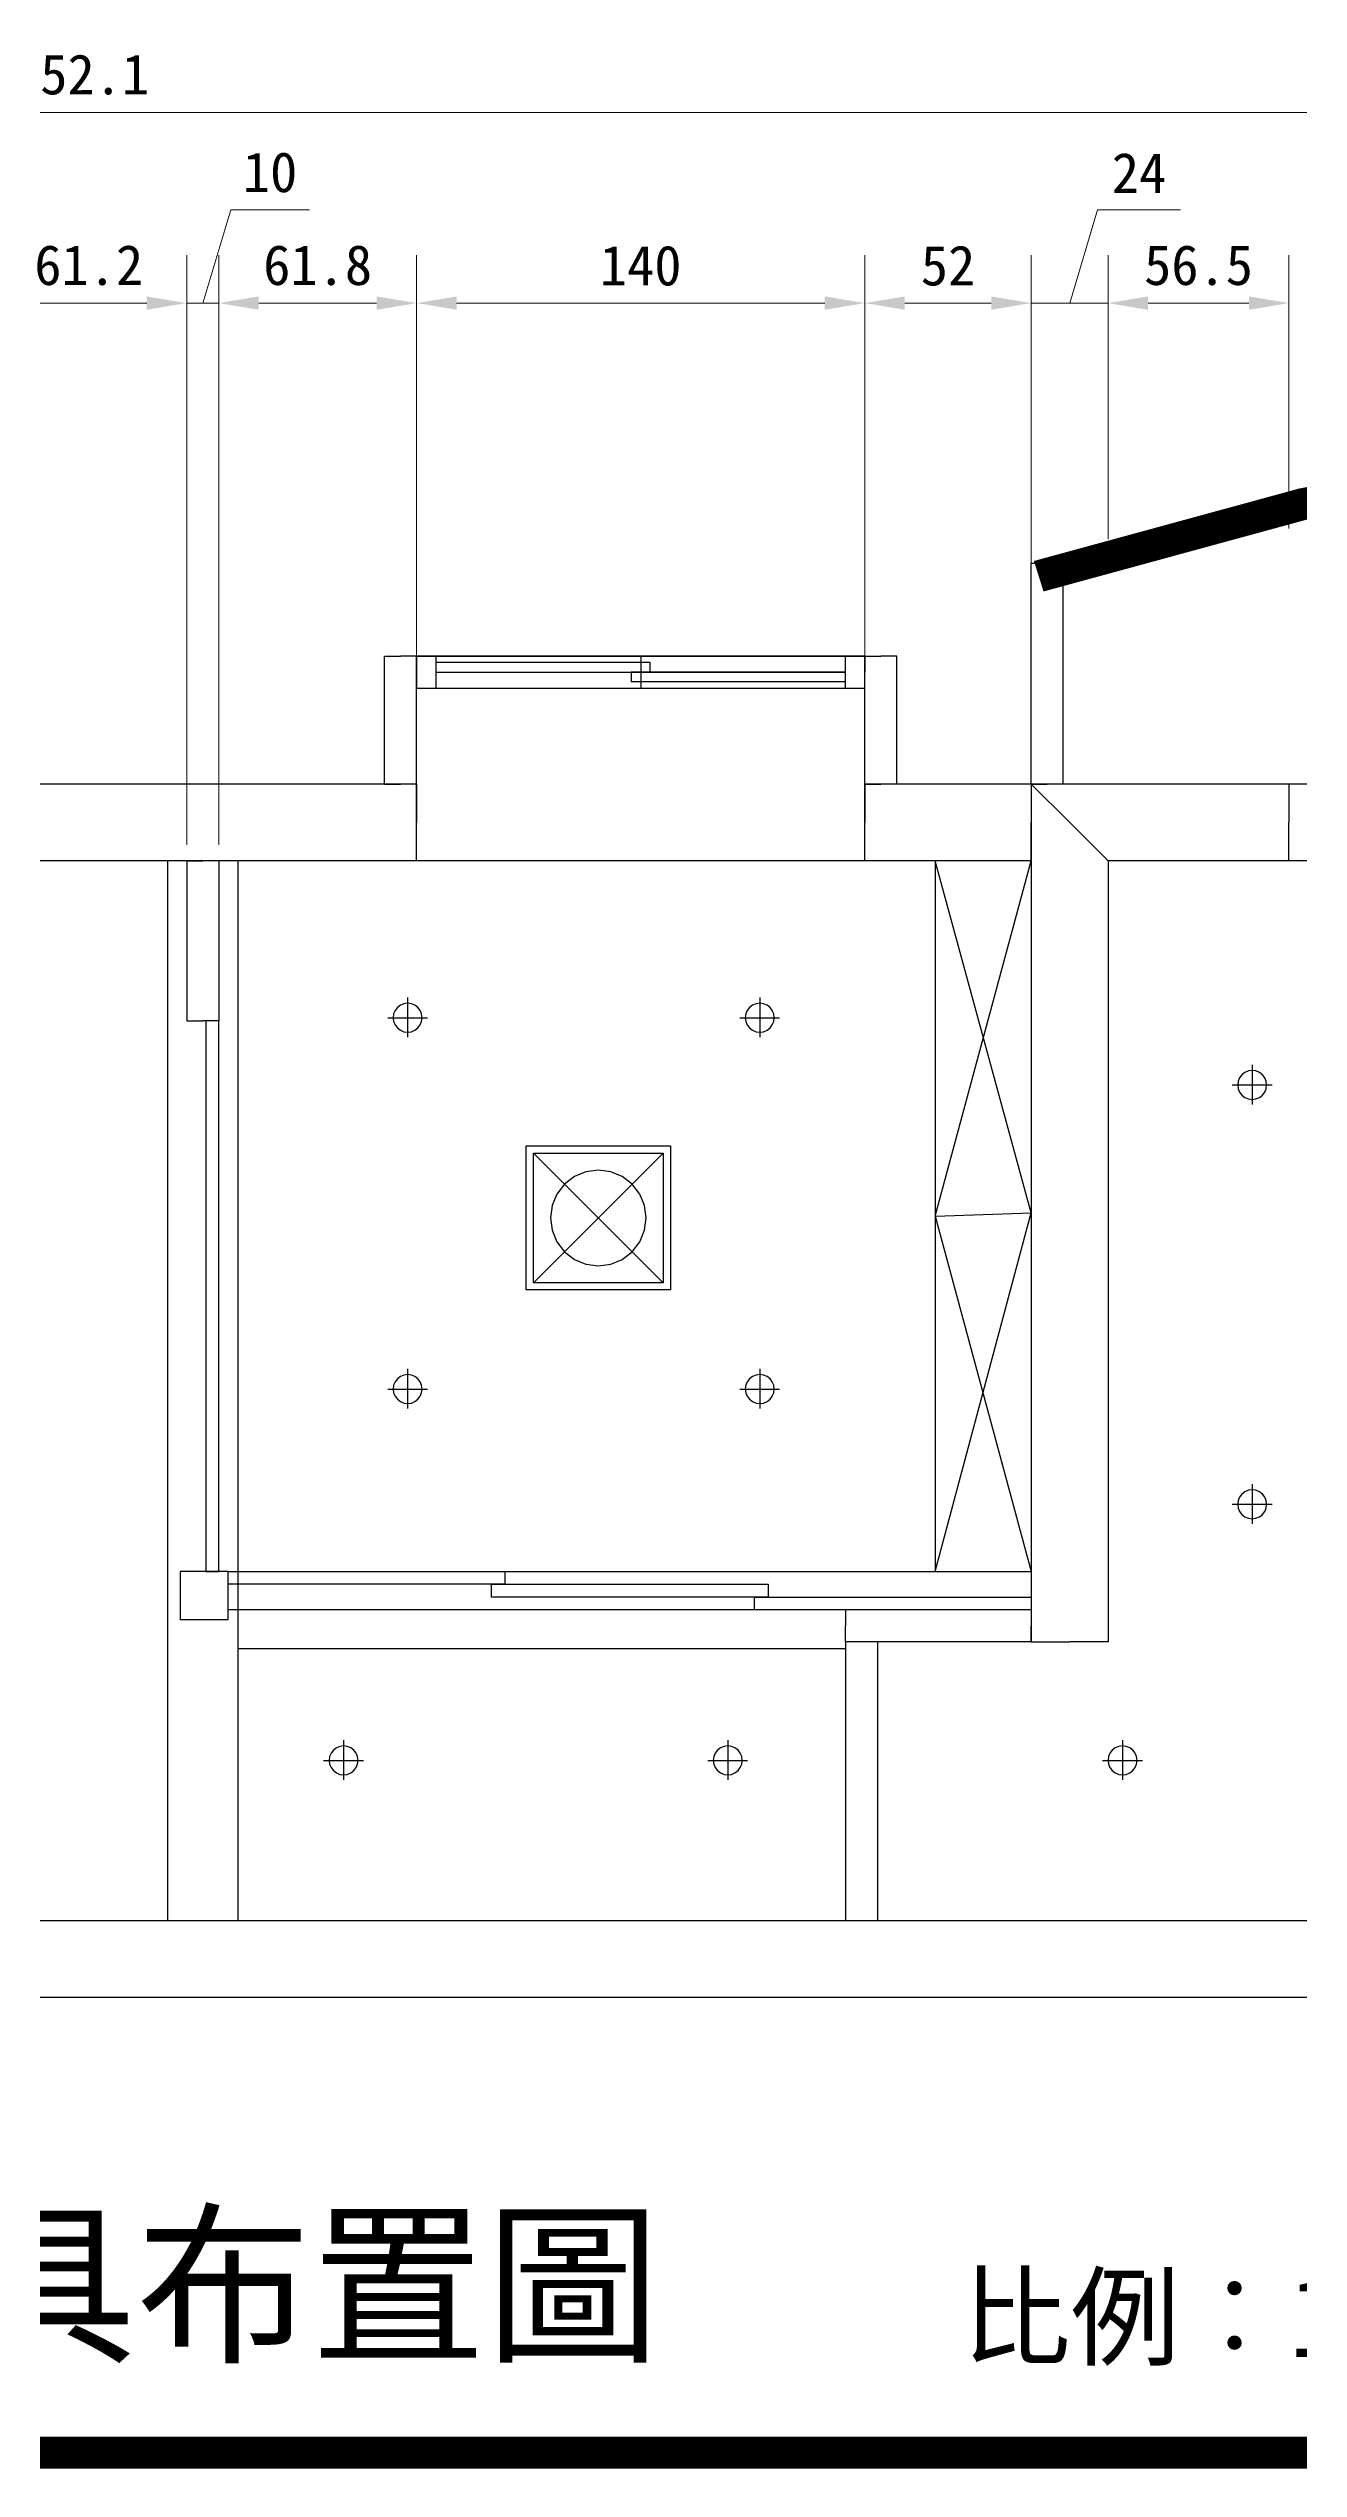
# Model space of a CAD drawing. Header units: centimetres. Extents: x 1534 to 3599, y 2480 to 3236.
# Drawn here: x 2300 to 2690, y 2480 to 3236 of the extents above; entities that cross this region are included whole.
import ezdxf

# ---------------------------------------------------------------- set-up
doc = ezdxf.new("R2010")
doc.units = ezdxf.units.CM
doc.header["$PDMODE"] = 35
for name, color, linetype in [('傢俱', 7, 'Continuous'), ('墻體', 7, 'Continuous'), ('尺寸線', 7, 'Continuous'), ('文字', 7, 'Continuous'), ('門窗', 7, 'Continuous')]:
    doc.layers.add(name, color=color, linetype=linetype)
doc.styles.get("Standard").update_dxf_attribs({"font": 'arial.ttf'})
doc.styles.add('文2.5', font='', dxfattribs={"height": 2.5})
doc.styles.add('文5', font='', dxfattribs={"height": 5})
doc.styles.get('文2.5').set_extended_font_data('DFKai-SB')
doc.styles.get('文5').set_extended_font_data('DFKai-SB')
doc.dimstyles.new('DIM2.5', dxfattribs={"dimtxt": 2.5, "dimasz": 2.5, "dimexe": 3, "dimexo": 1, "dimgap": 1, "dimtad": 1, "dimdec": 1, "dimdsep": 46, "dimtxsty": '文2.5', "dimcen": 2.5, "dimadec": 0, "dimazin": 0, "dimtfac": 1, "dimtdec": 1, "dimtmove": 0, "dimatfit": 3, "dimfxl": 1, "dimlwd": 15, "dimlwe": 15, "dimarcsym": 0})

# ---------------------------------------------------------------- blocks, each defined once
blk = doc.blocks.new('*D19')
at = {"layer": 'Defpoints', "color": 0, "transparency": 16777216}
for p in [(2342.92, 3156.53), (2281.72, 2982.29), (2342.92, 2982.29)]:
    blk.add_point(p, dxfattribs=at)
at = {"layer": '尺寸線', "color": 0, "linetype": 'Continuous', "lineweight": 15, "transparency": 16777216}
for p, q in [((2281.72, 2987.29), (2281.72, 3171.53)), ((2342.92, 2987.29), (2342.92, 3171.53)), ((2294.22, 3156.53), (2330.42, 3156.53))]:
    blk.add_line(p, q, dxfattribs=at)
at = {"layer": '尺寸線', "color": 0, "transparency": 16777216}
for points in [[(2294.22, 3158.62), (2294.22, 3154.45), (2281.72, 3156.53)], [(2330.42, 3158.62), (2330.42, 3154.45), (2342.92, 3156.53)]]:
    blk.add_solid(points, dxfattribs=at)
at = {"layer": '尺寸線', "color": 0, "transparency": 16777216, "insert": (2312.32, 3168.34), "char_height": 12.5, "attachment_point": 5, "style": '文2.5'}
blk.add_mtext('61.2', dxfattribs=at)
blk = doc.blocks.new('*D20')
at = {"layer": 'Defpoints', "color": 0, "transparency": 16777216}
for p in [(2352.92, 3156.53), (2342.92, 2982.29), (2352.92, 2982.29)]:
    blk.add_point(p, dxfattribs=at)
at = {"layer": '尺寸線', "color": 0, "linetype": 'Continuous', "lineweight": 15, "transparency": 16777216}
for p, q in [((2347.92, 3156.53), (2356.67, 3185.7)), ((2356.67, 3185.7), (2381.24, 3185.7)), ((2342.92, 2987.29), (2342.92, 3171.53)), ((2352.92, 2987.29), (2352.92, 3171.53)), ((2330.42, 3156.53), (2317.92, 3156.53)), ((2342.92, 3156.53), (2352.92, 3156.53)), ((2342.92, 3156.53), (2352.92, 3156.53)), ((2365.42, 3156.53), (2377.92, 3156.53))]:
    blk.add_line(p, q, dxfattribs=at)
at = {"layer": '尺寸線', "color": 0, "transparency": 16777216}
for points in [[(2330.42, 3158.62), (2330.42, 3154.45), (2342.92, 3156.53)], [(2365.42, 3158.62), (2365.42, 3154.45), (2352.92, 3156.53)]]:
    blk.add_solid(points, dxfattribs=at)
at = {"layer": '尺寸線', "color": 0, "transparency": 16777216, "insert": (2368.96, 3197.36), "char_height": 12.5, "attachment_point": 5, "style": '文2.5'}
blk.add_mtext('10', dxfattribs=at)
blk = doc.blocks.new('*D21')
at = {"layer": 'Defpoints', "color": 0, "transparency": 16777216}
for p in [(2414.72, 3156.53), (2352.92, 2982.29), (2414.72, 2982.29)]:
    blk.add_point(p, dxfattribs=at)
at = {"layer": '尺寸線', "color": 0, "linetype": 'Continuous', "lineweight": 15, "transparency": 16777216}
for p, q in [((2352.92, 2987.29), (2352.92, 3171.53)), ((2414.72, 2987.29), (2414.72, 3171.53)), ((2365.42, 3156.53), (2402.22, 3156.53))]:
    blk.add_line(p, q, dxfattribs=at)
at = {"layer": '尺寸線', "color": 0, "transparency": 16777216}
for points in [[(2365.42, 3158.62), (2365.42, 3154.45), (2352.92, 3156.53)], [(2402.22, 3158.62), (2402.22, 3154.45), (2414.72, 3156.53)]]:
    blk.add_solid(points, dxfattribs=at)
at = {"layer": '尺寸線', "color": 0, "transparency": 16777216, "insert": (2383.82, 3168.34), "char_height": 12.5, "attachment_point": 5, "style": '文2.5'}
blk.add_mtext('61.8', dxfattribs=at)
blk = doc.blocks.new('*D22')
at = {"layer": 'Defpoints', "color": 0, "transparency": 16777216}
for p in [(2554.72, 3156.53), (2414.72, 2982.29), (2554.72, 2982.29)]:
    blk.add_point(p, dxfattribs=at)
at = {"layer": '尺寸線', "color": 0, "linetype": 'Continuous', "lineweight": 15, "transparency": 16777216}
for p, q in [((2414.72, 2987.29), (2414.72, 3171.53)), ((2554.72, 2987.29), (2554.72, 3171.53)), ((2427.22, 3156.53), (2542.22, 3156.53))]:
    blk.add_line(p, q, dxfattribs=at)
at = {"layer": '尺寸線', "color": 0, "transparency": 16777216}
for points in [[(2427.22, 3158.62), (2427.22, 3154.45), (2414.72, 3156.53)], [(2542.22, 3158.62), (2542.22, 3154.45), (2554.72, 3156.53)]]:
    blk.add_solid(points, dxfattribs=at)
at = {"layer": '尺寸線', "color": 0, "transparency": 16777216, "insert": (2484.72, 3168.2), "char_height": 12.5, "attachment_point": 5, "style": '文2.5'}
blk.add_mtext('140', dxfattribs=at)
blk = doc.blocks.new('*D23')
at = {"layer": 'Defpoints', "color": 0, "transparency": 16777216}
for p in [(2606.72, 3156.53), (2554.72, 2982.29), (2606.72, 2982.29)]:
    blk.add_point(p, dxfattribs=at)
at = {"layer": '尺寸線', "color": 0, "linetype": 'Continuous', "lineweight": 15, "transparency": 16777216}
for p, q in [((2554.72, 2987.29), (2554.72, 3171.53)), ((2606.72, 2987.29), (2606.72, 3171.53)), ((2567.22, 3156.53), (2594.22, 3156.53))]:
    blk.add_line(p, q, dxfattribs=at)
at = {"layer": '尺寸線', "color": 0, "transparency": 16777216}
for points in [[(2567.22, 3158.62), (2567.22, 3154.45), (2554.72, 3156.53)], [(2594.22, 3158.62), (2594.22, 3154.45), (2606.72, 3156.53)]]:
    blk.add_solid(points, dxfattribs=at)
at = {"layer": '尺寸線', "color": 0, "transparency": 16777216, "insert": (2580.72, 3168.2), "char_height": 12.5, "attachment_point": 5, "style": '文2.5'}
blk.add_mtext('52', dxfattribs=at)
blk = doc.blocks.new('*D24')
at = {"layer": 'Defpoints', "color": 0, "transparency": 16777216}
for p in [(2630.72, 3156.53), (2630.72, 3088.71), (2606.72, 2982.29)]:
    blk.add_point(p, dxfattribs=at)
at = {"layer": '尺寸線', "color": 0, "linetype": 'Continuous', "lineweight": 15, "transparency": 16777216}
for p, q in [((2618.72, 3156.53), (2627.45, 3185.63)), ((2627.45, 3185.63), (2653.34, 3185.63)), ((2606.72, 2987.29), (2606.72, 3171.53)), ((2630.72, 3093.71), (2630.72, 3171.53)), ((2594.22, 3156.53), (2581.72, 3156.53)), ((2606.72, 3156.53), (2630.72, 3156.53)), ((2606.72, 3156.53), (2630.72, 3156.53)), ((2643.22, 3156.53), (2655.72, 3156.53))]:
    blk.add_line(p, q, dxfattribs=at)
at = {"layer": '尺寸線', "color": 0, "transparency": 16777216}
for points in [[(2594.22, 3158.62), (2594.22, 3154.45), (2606.72, 3156.53)], [(2643.22, 3158.62), (2643.22, 3154.45), (2630.72, 3156.53)]]:
    blk.add_solid(points, dxfattribs=at)
at = {"layer": '尺寸線', "color": 0, "transparency": 16777216, "insert": (2640.39, 3197.22), "char_height": 12.5, "attachment_point": 5, "style": '文2.5'}
blk.add_mtext('24', dxfattribs=at)
blk = doc.blocks.new('*D25')
at = {"layer": 'Defpoints', "color": 0, "transparency": 16777216}
for p in [(2687.22, 3156.53), (2630.72, 3077.81), (2687.22, 3081.12)]:
    blk.add_point(p, dxfattribs=at)
at = {"layer": '尺寸線', "color": 0, "linetype": 'Continuous', "lineweight": 15, "transparency": 16777216}
for p, q in [((2630.72, 3082.81), (2630.72, 3171.53)), ((2687.22, 3086.12), (2687.22, 3171.53)), ((2643.22, 3156.53), (2674.72, 3156.53))]:
    blk.add_line(p, q, dxfattribs=at)
at = {"layer": '尺寸線', "color": 0, "transparency": 16777216}
for points in [[(2643.22, 3158.62), (2643.22, 3154.45), (2630.72, 3156.53)], [(2674.72, 3158.62), (2674.72, 3154.45), (2687.22, 3156.53)]]:
    blk.add_solid(points, dxfattribs=at)
at = {"layer": '尺寸線', "color": 0, "transparency": 16777216, "insert": (2658.97, 3168.34), "char_height": 12.5, "attachment_point": 5, "style": '文2.5'}
blk.add_mtext('56.5', dxfattribs=at)
blk = doc.blocks.new('*D26')
at = {"layer": 'Defpoints', "color": 0, "transparency": 16777216}
for p in [(2931.72, 3216.09), (1679.62, 3156.53), (2931.72, 3156.53)]:
    blk.add_point(p, dxfattribs=at)
at = {"layer": '尺寸線', "color": 0, "linetype": 'Continuous', "lineweight": 15, "transparency": 16777216}
for p, q in [((1679.62, 3161.53), (1679.62, 3231.09)), ((2931.72, 3161.53), (2931.72, 3231.09)), ((1692.12, 3216.09), (2919.22, 3216.09))]:
    blk.add_line(p, q, dxfattribs=at)
at = {"layer": '尺寸線', "color": 0, "transparency": 16777216}
for points in [[(1692.12, 3218.17), (1692.12, 3214), (1679.62, 3216.09)], [(2919.22, 3218.17), (2919.22, 3214), (2931.72, 3216.09)]]:
    blk.add_solid(points, dxfattribs=at)
at = {"layer": '尺寸線', "color": 0, "transparency": 16777216, "insert": (2305.67, 3227.9), "char_height": 12.5, "attachment_point": 5, "style": '文2.5'}
blk.add_mtext('1252.1', dxfattribs=at)
blk = doc.blocks.new('筒燈')
for p, q in [((-6.23, 0), (-4.52, 0)), ((-4.37, 1.17), (-4.52, 0)), ((-4.52, 0), (-4.37, -1.17)), ((-4.52, 0), (4.52, 0)), ((-3.92, 2.26), (-4.37, 1.17)), ((-3.2, 3.2), (-3.92, 2.26)), ((-2.26, 3.92), (-3.2, 3.2)), ((-1.17, 4.37), (-2.26, 3.92)), ((0, 4.52), (-1.17, 4.37)), ((0, 6.31), (0, 4.52)), ((1.17, 4.37), (0, 4.52)), ((0, 4.52), (0, -4.52)), ((2.26, 3.92), (1.17, 4.37)), ((3.2, 3.2), (2.26, 3.92)), ((3.92, 2.26), (3.2, 3.2)), ((4.37, 1.17), (3.92, 2.26)), ((4.52, 0), (4.37, 1.17)), ((4.37, -1.17), (4.52, 0)), ((4.52, 0), (6.21, 0)), ((-4.37, -1.17), (-3.92, -2.26)), ((-3.92, -2.26), (-3.2, -3.2)), ((-3.2, -3.2), (-2.26, -3.92)), ((-2.26, -3.92), (-1.17, -4.37)), ((-1.17, -4.37), (0, -4.52)), ((0, -4.52), (1.17, -4.37)), ((0, -4.52), (0, -6.12)), ((1.17, -4.37), (2.26, -3.92)), ((2.26, -3.92), (3.2, -3.2)), ((3.2, -3.2), (3.92, -2.26)), ((3.92, -2.26), (4.37, -1.17))]:
    blk.add_line(p, q)
blk = doc.blocks.new('吸頂燈')
for p, q in [((-22.5, 22.5), (22.5, 22.5)), ((-22.5, -22.5), (-22.5, 22.5)), ((-20.25, 20.25), (20.25, 20.25)), ((-20.25, -20.25), (-20.25, 20.25)), ((-10.57, 10.57), (-20.25, 20.25)), ((20.25, 20.25), (10.57, 10.57)), ((20.25, 20.25), (20.25, -20.25)), ((22.5, 22.5), (22.5, -22.5)), ((-10.57, 10.57), (-12.94, 7.47)), ((-7.47, 12.94), (-10.57, 10.57)), ((10.57, -10.57), (-10.57, 10.57)), ((10.57, 10.57), (-10.57, -10.57)), ((-3.87, 14.44), (-7.47, 12.94)), ((0, 14.95), (-3.87, 14.44)), ((3.87, 14.44), (0, 14.95)), ((7.47, 12.94), (3.87, 14.44)), ((10.57, 10.57), (7.47, 12.94)), ((12.94, 7.47), (10.57, 10.57)), ((-14.44, 3.87), (-14.95, 0)), ((-12.94, 7.47), (-14.44, 3.87)), ((14.44, 3.87), (12.94, 7.47)), ((14.95, 0), (14.44, 3.87)), ((-14.95, 0), (-14.44, -3.87)), ((-14.44, -3.87), (-12.94, -7.47)), ((-12.94, -7.47), (-10.57, -10.57)), ((10.57, -10.57), (12.94, -7.47)), ((12.94, -7.47), (14.44, -3.87)), ((14.44, -3.87), (14.95, 0)), ((-10.57, -10.57), (-20.25, -20.25)), ((-10.57, -10.57), (-7.47, -12.94)), ((-7.47, -12.94), (-3.87, -14.44)), ((-3.87, -14.44), (0, -14.95)), ((0, -14.95), (3.87, -14.44)), ((3.87, -14.44), (7.47, -12.94)), ((7.47, -12.94), (10.57, -10.57)), ((20.25, -20.25), (10.57, -10.57)), ((22.5, -22.5), (-22.5, -22.5)), ((20.25, -20.25), (-20.25, -20.25))]:
    blk.add_line(p, q)

msp = doc.modelspace()

# ---------------------------------------------------------------- linework, layer by layer
for p, q in [((2336.92, 2982.29), (2336.92, 2651.29)), ((2342.92, 2982.29), (2347.92, 2982.29)), ((2342.92, 2982.29), (2342.92, 2932.29)), ((2352.92, 2982.29), (2347.92, 2982.29)), ((2352.92, 2982.29), (2352.92, 2932.29)), ((2358.92, 2982.29), (2358.92, 2651.29)), ((2342.92, 2932.29), (2347.92, 2932.29)), ((2352.92, 2932.29), (2347.92, 2932.29)), ((2606.72, 2748.29), (2548.72, 2748.29)), ((2548.72, 2748.29), (2548.72, 2743.29)), ((2606.72, 2748.29), (2606.72, 2743.29)), ((2548.72, 2738.29), (2548.72, 2743.29)), ((2606.72, 2738.29), (2548.72, 2738.29)), ((2606.72, 2738.29), (2606.72, 2743.29)), ((2358.92, 2736.29), (2548.72, 2736.29))]:
    msp.add_line(p, q)
at = {"layer": '傢俱'}
for p, q in [((2606.72, 2982.29), (2554.72, 2982.29)), ((2576.72, 2982.29), (2576.72, 2760.29)), ((2606.72, 2872.29), (2576.72, 2982.29)), ((2576.72, 2871.29), (2606.72, 2982.29)), ((2576.72, 2871.29), (2606.72, 2872.29)), ((2576.72, 2760.29), (2606.72, 2872.29)), ((2576.72, 2871.29), (2606.72, 2760.29))]:
    msp.add_line(p, q, dxfattribs=at)
msp.add_lwpolyline([(2606.72, 2748.29), (2520.32, 2748.29), (2520.32, 2752.29), (2606.72, 2752.29)], close=True, dxfattribs=at)
at = {"layer": '墻體'}
for p, q in [((2606.72, 3006.29), (2606.72, 3075.29)), ((2606.72, 3075.29), (2611.72, 3075.29)), ((2616.72, 3075.29), (2611.72, 3075.29)), ((2616.72, 3006.29), (2616.72, 3075.29)), ((2404.72, 3006.29), (2404.72, 3046.29)), ((2404.72, 3046.29), (2409.72, 3046.29)), ((2414.72, 3046.29), (2409.72, 3046.29)), ((2414.72, 3006.29), (2414.72, 3046.29)), ((2554.72, 3006.29), (2554.72, 3046.29)), ((2554.72, 3046.29), (2559.72, 3046.29)), ((2564.72, 3046.29), (2559.72, 3046.29)), ((2564.72, 3006.29), (2564.72, 3046.29)), ((2414.72, 3006.29), (2281.72, 3006.29)), ((2404.72, 3006.29), (2409.72, 3006.29)), ((2414.72, 3006.29), (2409.72, 3006.29)), ((2414.72, 3006.29), (2414.72, 2994.29)), ((2606.72, 3006.29), (2554.72, 3006.29)), ((2554.72, 3006.29), (2554.72, 2994.29)), ((2554.72, 3006.29), (2559.72, 3006.29)), ((2564.72, 3006.29), (2559.72, 3006.29)), ((2687.22, 3006.29), (2606.72, 3006.29)), ((2606.72, 3006.29), (2606.72, 2738.29)), ((2606.72, 3006.29), (2618.72, 2994.29)), ((2606.72, 3006.29), (2606.72, 2994.29)), ((2606.72, 3006.29), (2611.72, 3006.29)), ((2616.72, 3006.29), (2611.72, 3006.29)), ((2687.22, 3006.29), (2687.22, 2994.29)), ((2414.72, 2982.29), (2414.72, 2994.29)), ((2554.72, 2982.29), (2554.72, 2994.29)), ((2606.72, 2982.29), (2606.72, 2994.29)), ((2630.72, 2982.29), (2618.72, 2994.29)), ((2687.22, 2982.29), (2687.22, 2994.29)), ((2414.72, 2982.29), (2281.72, 2982.29)), ((2554.72, 2982.29), (2414.72, 2982.29)), ((2606.72, 2982.29), (2554.72, 2982.29)), ((2687.22, 2982.29), (2630.72, 2982.29)), ((2630.72, 2982.29), (2630.72, 2738.29)), ((2606.72, 2738.29), (2618.72, 2738.29)), ((2630.72, 2738.29), (2618.72, 2738.29)), ((1699.92, 2651.29), (2931.72, 2651.29)), ((1699.92, 2627.29), (2955.72, 2627.29))]:
    msp.add_line(p, q, dxfattribs=at)
at = {"layer": '墻體', "linetype": 'Continuous'}
for p, q in [((2414.72, 2982.29), (2414.72, 3006.29)), ((2554.72, 2982.29), (2554.72, 3006.29))]:
    msp.add_line(p, q, dxfattribs=at)
at = {"layer": '墻體', "const_width": 10}
msp.add_lwpolyline([(2945.89, 3121.64, 0.078791), (2609.05, 3071.21, 0.875584)], format="xyb", dxfattribs=at)
at = {"layer": '文字'}
for p, q in [((2548.72, 2738.29), (2548.72, 2651.29)), ((2558.72, 2738.29), (2558.72, 2651.29))]:
    msp.add_line(p, q, dxfattribs=at)
at = {"layer": '文字', "const_width": 10}
msp.add_lwpolyline([(1833.43, 2485.05), (2757, 2485.05)], dxfattribs=at)
at = {"layer": '門窗'}
for p, q in [((2414.72, 3046.29), (2414.72, 3041.29)), ((2414.72, 3046.29), (2554.72, 3046.29)), ((2554.72, 3046.29), (2414.72, 3046.29)), ((2414.72, 3046.29), (2414.72, 3036.29)), ((2414.72, 3036.29), (2414.72, 3041.29)), ((2420.72, 3046.29), (2420.72, 3036.29)), ((2487.72, 3044.29), (2420.72, 3044.29)), ((2420.72, 3044.29), (2420.72, 3041.29)), ((2420.72, 3041.29), (2548.72, 3041.29)), ((2420.72, 3041.29), (2487.72, 3041.29)), ((2548.72, 3041.29), (2481.72, 3041.29)), ((2481.72, 3041.29), (2481.72, 3038.29)), ((2484.72, 3046.29), (2484.72, 3036.29)), ((2487.72, 3041.29), (2487.72, 3044.29)), ((2548.72, 3036.29), (2548.72, 3046.29)), ((2548.72, 3038.29), (2548.72, 3041.29)), ((2554.72, 3046.29), (2554.72, 3041.29)), ((2554.72, 3036.29), (2554.72, 3046.29)), ((2554.72, 3036.29), (2554.72, 3041.29)), ((2414.72, 3036.29), (2554.72, 3036.29)), ((2414.72, 3036.29), (2554.72, 3036.29)), ((2481.72, 3038.29), (2548.72, 3038.29)), ((2867.22, 3006.29), (2687.22, 3006.29)), ((2687.22, 3006.29), (2687.22, 2994.29)), ((2687.22, 2982.29), (2687.22, 2994.29)), ((2342.92, 2982.29), (2306.92, 2982.29)), ((2867.22, 2982.29), (2687.22, 2982.29)), ((2355.92, 2760.29), (2606.72, 2760.29)), ((2548.72, 2748.29), (2355.92, 2748.29))]:
    msp.add_line(p, q, dxfattribs=at)
for points in [[(2352.92, 2932.29), (2348.92, 2932.29), (2348.92, 2760.29), (2352.92, 2760.29)], [(2355.92, 2760.29), (2340.92, 2760.29), (2340.92, 2745.29), (2355.92, 2745.29)], [(2355.92, 2760.29), (2442.32, 2760.29), (2442.32, 2756.29), (2355.92, 2756.29)], [(2438.12, 2756.29), (2524.52, 2756.29), (2524.52, 2752.29), (2438.12, 2752.29)]]:
    msp.add_lwpolyline(points, close=True, dxfattribs=at)

# ---------------------------------------------------------------- block references
for name, p in [('筒燈', (2411.92, 2933.29)), ('筒燈', (2521.92, 2933.29)), ('筒燈', (2675.72, 2912.29)), ('吸頂燈', (2471.5, 2870.75)), ('筒燈', (2411.92, 2817.29)), ('筒燈', (2521.92, 2817.29)), ('筒燈', (2675.72, 2781.29)), ('筒燈', (2391.92, 2701.29)), ('筒燈', (2511.92, 2701.29)), ('筒燈', (2635.23, 2701.29))]:
    msp.add_blockref(name, p)

# ---------------------------------------------------------------- texts
at = {"layer": '文字', "insert": (1836.16, 2557.4), "char_height": 40, "attachment_point": 1}
msp.add_mtext_dynamic_manual_height_columns('小套房天花平頂燈具布置圖', width=876.0973, gutter_width=200, heights=[0], dxfattribs=at)
at = {"layer": '文字', "insert": (2584.96, 2539.95), "char_height": 25, "width": 230.4451, "attachment_point": 1, "style": '文5'}
msp.add_mtext('比例︰1/50', dxfattribs=at)

# ---------------------------------------------------------------- dimensions: what is measured, and where the dimension line sits
at = {"layer": '尺寸線'}
for base, p1, p2, picture, middle in [((2931.72, 3216.09), (1679.62, 3156.53), (2931.72, 3156.53), '*D26', (2305.67, 3227.9)), ((2352.92, 3156.53), (2342.92, 2982.29), (2352.92, 2982.29), '*D20', (2361.67, 3197.36)), ((2630.72, 3156.53), (2606.72, 2982.29), (2630.72, 3088.71), '*D24', (2632.45, 3197.22)), ((2342.92, 3156.53), (2281.72, 2982.29), (2342.92, 2982.29), '*D19', (2312.32, 3168.34)), ((2414.72, 3156.53), (2352.92, 2982.29), (2414.72, 2982.29), '*D21', (2383.82, 3168.34)), ((2554.72, 3156.53), (2414.72, 2982.29), (2554.72, 2982.29), '*D22', (2484.72, 3168.2)), ((2606.72, 3156.53), (2554.72, 2982.29), (2606.72, 2982.29), '*D23', (2580.72, 3168.2)), ((2687.22, 3156.53), (2630.72, 3077.81), (2687.22, 3081.12), '*D25', (2658.97, 3168.34))]:
    dim = msp.add_linear_dim(base=base, p1=p1, p2=p2, dimstyle='DIM2.5', dxfattribs=at)
    dim.commit()
    dim.dimension.update_dxf_attribs({"geometry": picture, "text_midpoint": middle})

doc.saveas('drawing.dxf')
